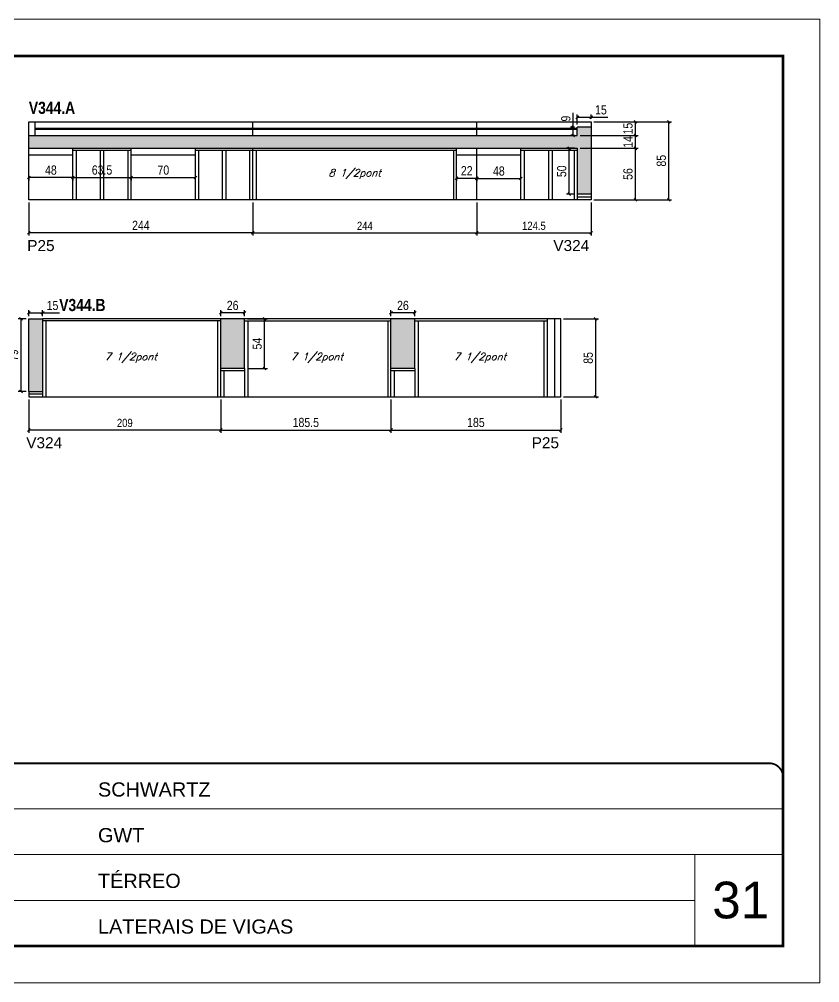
# Model space of a CAD drawing. Extents: x 2603 to 22413, y 1253 to 30260.
# Drawn here: x 16951 to 17823, y 20779 to 21829 of the extents above; entities that cross this region are included whole.
import ezdxf

# ---------------------------------------------------------------- set-up
doc = ezdxf.new("R2010")
doc.units = 0
doc.linetypes.add('CONTINUO', pattern=[0])
doc.linetypes.add('DASHED', pattern=[0.75, 0.5, -0.25])
for name, color, linetype in [('5', 5, 'Continuous'), ('COTA', 241, 'Continuous'), ('NOMENCLATURA', 7, 'Continuous'), ('Painéis', 200, 'Continuous'), ('SARR_2.2x7', 40, 'Continuous'), ('SARR_3.5x7', 81, 'Continuous'), ('SARR_EDITAR', 141, 'Continuous'), ('texto', 7, 'Continuous')]:
    doc.layers.add(name, color=color, linetype=linetype)
for name, color, linetype, lineweight in [('CARIMBO', 255, 'Continuous', 9), ('Folhas', 255, 'Continuous', 9), ('SARRAFO DE PRESSAO', 251, 'DASHED', 9)]:
    doc.layers.add(name, color=color, linetype=linetype, lineweight=lineweight)
doc.styles.add('ARIAL', font='arial.ttf')
doc.styles.add('COTA TECNICA', font='techl___.ttf', dxfattribs={"height": 10})
doc.styles.add('COTA TECNICA-50', font='techl___.ttf', dxfattribs={"height": 9})
doc.styles.add('Romans', font='romans.shx')
doc.styles.get("Standard").update_dxf_attribs({"font": 'arial.ttf'})
doc.styles.add('TECNICA', font='techb___.ttf', dxfattribs={"height": 10})
doc.dimstyles.new('COTA PAINEL-50', dxfattribs={"dimtxt": 9, "dimasz": 3, "dimexe": 3, "dimexo": 3, "dimgap": 3, "dimtad": 1, "dimdec": 1, "dimzin": 12, "dimdsep": 46, "dimtxsty": 'COTA TECNICA-50', "dimblk1": 'OBLIQUE', "dimblk2": 'OBLIQUE', "dimsah": 1, "dimcen": 0.9, "dimclrd": 4, "dimclre": 4, "dimclrt": 240, "dimadec": 1, "dimazin": 3, "dimtfac": 1, "dimtdec": 1, "dimtmove": 0, "dimatfit": 3, "dimfxl": 1, "dimtolj": 1, "dimtzin": 12, "dimarcsym": 0})
doc.dimstyles.new('PAINEL', dxfattribs={"dimtxt": 10, "dimasz": 3, "dimexe": 3, "dimexo": 3, "dimgap": 3, "dimtad": 1, "dimdec": 1, "dimzin": 12, "dimdsep": 46, "dimtxsty": 'COTA TECNICA', "dimblk1": 'OBLIQUE', "dimblk2": 'OBLIQUE', "dimsah": 1, "dimcen": 0.9, "dimclrd": 4, "dimclre": 4, "dimclrt": 240, "dimadec": 1, "dimazin": 3, "dimtfac": 1, "dimtdec": 1, "dimtmove": 0, "dimatfit": 3, "dimfxl": 1, "dimtolj": 1, "dimtzin": 12, "dimarcsym": 0})

# ---------------------------------------------------------------- blocks, each defined once
blk = doc.blocks.new('9999999999')
at = {"color": 30, "linetype": 'CONTINUO'}
for p, q in [((98564.6, 34379.6), (99584, 34379.6)), ((98564.6, 34329.8), (99488, 34329.8)), ((99584, 34329.8), (99488, 34329.8)), ((99488, 34329.8), (99488, 34230.2)), ((98564.6, 34280), (99488, 34280))]:
    blk.add_line(p, q, dxfattribs=at)
at = {"color": 30, "linetype": 'CONTINUO', "const_width": 2}
blk.add_lwpolyline([(99584, 34230.2), (99584, 34414.4, 0.414214), (99569, 34429.4), (98229, 34429.4, 0.414214), (98214, 34414.4), (98214, 34245.2, 0.414214), (98229, 34230.2), (99584, 34230.2)], format="xyb", dxfattribs=at)
at = {"layer": 'Folhas'}
blk.add_lwpolyline([(98139, 34190.2), (99624, 34190.2), (99624, 35240.2), (98139, 35240.2)], close=True, dxfattribs=at)
at = {"layer": 'Folhas', "color": 30, "const_width": 3}
blk.add_lwpolyline([(98214, 34230.2), (99584, 34230.2), (99584, 35200.2), (98214, 35200.2)], close=True, dxfattribs=at)
at = {"color": 7, "linetype": 'Continuous', "ltscale": 5, "style": 'ARIAL'}
for s, height, p in [('SCHWARTZ', 15.48, (98837.7, 34393.1)), ('GWT', 15.48, (98837.7, 34343.3)), ('TÉRREO', 15.48, (98837.7, 34293.5)), ('LATERAIS DE VIGAS', 15.483, (98837.7, 34243.7))]:
    blk.add_text(s, height=height, dxfattribs=at).set_placement(p)
blk = doc.blocks.new('_Oblique')
at = {"color": 0, "linetype": 'ByBlock', "lineweight": -2}
blk.add_line((-0.5, -0.5), (0.5, 0.5), dxfattribs=at)
blk = doc.blocks.new('*D34')
at = {"layer": 'COTA', "color": 4, "linetype": 'ByBlock', "lineweight": -2, "transparency": 16777216}
for p, q in [((17205.3, 21629.5), (17205.3, 21593.4)), ((17449.3, 21629.5), (17449.3, 21593.4)), ((17205.3, 21596.4), (17449.3, 21596.4))]:
    blk.add_line(p, q, dxfattribs=at)
at = {"layer": 'Defpoints', "color": 0, "linetype": 'ByBlock', "transparency": 16777216}
for p in [(17205.3, 21632.5), (17449.3, 21632.5), (17449.3, 21596.4)]:
    blk.add_point(p, dxfattribs=at)
at = {"layer": 'COTA', "color": 4, "linetype": 'ByBlock', "lineweight": -2, "transparency": 16777216, "xscale": 3, "yscale": 3, "zscale": 3, "rotation": 180}
blk.add_blockref('_Oblique', (17205.3, 21596.4), dxfattribs=at)
at = {"layer": 'COTA', "color": 4, "linetype": 'ByBlock', "lineweight": -2, "transparency": 16777216, "xscale": 3, "yscale": 3, "zscale": 3}
blk.add_blockref('_Oblique', (17449.3, 21596.4), dxfattribs=at)
at = {"layer": 'COTA', "color": 240, "linetype": 'ByBlock', "transparency": 16777216, "insert": (17327.3, 21604), "char_height": 9, "attachment_point": 5, "style": 'COTA TECNICA-50'}
blk.add_mtext('\\A1;244', dxfattribs=at)
blk = doc.blocks.new('*D736')
at = {"layer": 'COTA', "color": 4, "linetype": 'ByBlock', "lineweight": -2, "transparency": 16777216}
for p, q in [((17449.3, 21629.5), (17449.3, 21593.4)), ((17573.8, 21629.5), (17573.8, 21593.4)), ((17449.3, 21596.4), (17573.8, 21596.4))]:
    blk.add_line(p, q, dxfattribs=at)
at = {"layer": 'Defpoints', "color": 0, "linetype": 'ByBlock', "transparency": 16777216}
for p in [(17449.3, 21632.5), (17573.8, 21632.5), (17573.8, 21596.4)]:
    blk.add_point(p, dxfattribs=at)
at = {"layer": 'COTA', "color": 4, "linetype": 'ByBlock', "lineweight": -2, "transparency": 16777216, "xscale": 3, "yscale": 3, "zscale": 3, "rotation": 180}
blk.add_blockref('_Oblique', (17449.3, 21596.4), dxfattribs=at)
at = {"layer": 'COTA', "color": 4, "linetype": 'ByBlock', "lineweight": -2, "transparency": 16777216, "xscale": 3, "yscale": 3, "zscale": 3}
blk.add_blockref('_Oblique', (17573.8, 21596.4), dxfattribs=at)
at = {"layer": 'COTA', "color": 240, "linetype": 'ByBlock', "transparency": 16777216, "insert": (17511.5, 21604), "char_height": 9, "attachment_point": 5, "style": 'COTA TECNICA-50'}
blk.add_mtext('\\A1;124.5', dxfattribs=at)
blk = doc.blocks.new('*D791')
at = {"layer": 'COTA', "color": 4, "linetype": 'ByBlock', "lineweight": -2, "transparency": 16777216}
for p, q in [((16961.3, 21629.5), (16961.3, 21593.4)), ((17205.3, 21629.5), (17205.3, 21593.4)), ((17205.3, 21596.4), (16961.3, 21596.4))]:
    blk.add_line(p, q, dxfattribs=at)
at = {"layer": 'Defpoints', "color": 0, "linetype": 'ByBlock', "transparency": 16777216}
for p in [(16961.3, 21632.5), (17205.3, 21632.5), (16961.3, 21596.4)]:
    blk.add_point(p, dxfattribs=at)
at = {"layer": 'COTA', "color": 4, "linetype": 'ByBlock', "lineweight": -2, "transparency": 16777216, "xscale": 3, "yscale": 3, "zscale": 3, "rotation": 180}
blk.add_blockref('_Oblique', (16961.3, 21596.4), dxfattribs=at)
at = {"layer": 'COTA', "color": 4, "linetype": 'ByBlock', "lineweight": -2, "transparency": 16777216, "xscale": 3, "yscale": 3, "zscale": 3}
blk.add_blockref('_Oblique', (17205.3, 21596.4), dxfattribs=at)
at = {"layer": 'COTA', "color": 240, "linetype": 'ByBlock', "transparency": 16777216, "insert": (17083.3, 21604.5), "char_height": 10, "attachment_point": 5, "style": 'COTA TECNICA'}
blk.add_mtext('\\A1;244', dxfattribs=at)
blk = doc.blocks.new('*D792')
at = {"layer": 'COTA', "color": 4, "linetype": 'ByBlock', "lineweight": -2, "transparency": 16777216}
for p, q in [((16961.3, 21657.5), (16961.3, 21653.6)), ((17009.3, 21656.6), (16961.3, 21656.6)), ((17009.3, 21657.5), (17009.3, 21653.6))]:
    blk.add_line(p, q, dxfattribs=at)
at = {"layer": 'Defpoints', "color": 0, "linetype": 'ByBlock', "transparency": 16777216}
for p in [(16961.3, 21660.5), (16961.3, 21656.6), (17009.3, 21660.5)]:
    blk.add_point(p, dxfattribs=at)
at = {"layer": 'COTA', "color": 4, "linetype": 'ByBlock', "lineweight": -2, "transparency": 16777216, "xscale": 3, "yscale": 3, "zscale": 3, "rotation": 180}
blk.add_blockref('_Oblique', (16961.3, 21656.6), dxfattribs=at)
at = {"layer": 'COTA', "color": 4, "linetype": 'ByBlock', "lineweight": -2, "transparency": 16777216, "xscale": 3, "yscale": 3, "zscale": 3}
blk.add_blockref('_Oblique', (17009.3, 21656.6), dxfattribs=at)
at = {"layer": 'COTA', "color": 240, "linetype": 'ByBlock', "transparency": 16777216, "insert": (16985.3, 21664.7), "char_height": 10, "attachment_point": 5, "style": 'COTA TECNICA'}
blk.add_mtext('\\A1;48', dxfattribs=at)
blk = doc.blocks.new('*D793')
at = {"layer": 'COTA', "color": 4, "linetype": 'ByBlock', "lineweight": -2, "transparency": 16777216}
for p, q in [((17427.3, 21657.5), (17427.3, 21653.1)), ((17427.3, 21656.1), (17449.3, 21656.1)), ((17449.3, 21657.5), (17449.3, 21653.1))]:
    blk.add_line(p, q, dxfattribs=at)
at = {"layer": 'Defpoints', "color": 0, "linetype": 'ByBlock', "transparency": 16777216}
for p in [(17427.3, 21660.5), (17449.3, 21660.5), (17449.3, 21656.1)]:
    blk.add_point(p, dxfattribs=at)
at = {"layer": 'COTA', "color": 4, "linetype": 'ByBlock', "lineweight": -2, "transparency": 16777216, "xscale": 3, "yscale": 3, "zscale": 3, "rotation": 180}
blk.add_blockref('_Oblique', (17427.3, 21656.1), dxfattribs=at)
at = {"layer": 'COTA', "color": 4, "linetype": 'ByBlock', "lineweight": -2, "transparency": 16777216, "xscale": 3, "yscale": 3, "zscale": 3}
blk.add_blockref('_Oblique', (17449.3, 21656.1), dxfattribs=at)
at = {"layer": 'COTA', "color": 240, "linetype": 'ByBlock', "transparency": 16777216, "insert": (17438.3, 21664.1), "char_height": 10, "attachment_point": 5, "style": 'COTA TECNICA'}
blk.add_mtext('\\A1;22', dxfattribs=at)
blk = doc.blocks.new('*D794')
at = {"layer": 'COTA', "color": 4, "linetype": 'ByBlock', "lineweight": -2, "transparency": 16777216}
for p, q in [((17449.3, 21657.5), (17449.3, 21652.6)), ((17449.3, 21655.6), (17497.3, 21655.6))]:
    blk.add_line(p, q, dxfattribs=at)
at = {"layer": 'Defpoints', "color": 0, "linetype": 'ByBlock', "transparency": 16777216}
for p in [(17449.3, 21660.5), (17497.3, 21655.6), (17497.3, 21655.6)]:
    blk.add_point(p, dxfattribs=at)
at = {"layer": 'COTA', "color": 4, "linetype": 'ByBlock', "lineweight": -2, "transparency": 16777216, "xscale": 3, "yscale": 3, "zscale": 3, "rotation": 180}
blk.add_blockref('_Oblique', (17449.3, 21655.6), dxfattribs=at)
at = {"layer": 'COTA', "color": 4, "linetype": 'ByBlock', "lineweight": -2, "transparency": 16777216, "xscale": 3, "yscale": 3, "zscale": 3}
blk.add_blockref('_Oblique', (17497.3, 21655.6), dxfattribs=at)
at = {"layer": 'COTA', "color": 240, "linetype": 'ByBlock', "transparency": 16777216, "insert": (17473.3, 21663.7), "char_height": 10, "attachment_point": 5, "style": 'COTA TECNICA'}
blk.add_mtext('\\A1;48', dxfattribs=at)
blk = doc.blocks.new('*D795')
at = {"layer": 'COTA', "color": 4, "linetype": 'ByBlock', "lineweight": -2, "transparency": 16777216}
for p, q in [((17555.8, 21688.5), (17546.9, 21688.5)), ((17549.9, 21638.5), (17549.9, 21688.5)), ((17555.8, 21638.5), (17546.9, 21638.5))]:
    blk.add_line(p, q, dxfattribs=at)
at = {"layer": 'Defpoints', "color": 0, "linetype": 'ByBlock', "transparency": 16777216}
for p in [(17549.9, 21688.5), (17558.8, 21688.5), (17558.8, 21638.5)]:
    blk.add_point(p, dxfattribs=at)
at = {"layer": 'COTA', "color": 4, "linetype": 'ByBlock', "lineweight": -2, "transparency": 16777216, "xscale": 3, "yscale": 3, "zscale": 3}
for p, rotation in [((17549.9, 21688.5), 90), ((17549.9, 21638.5), 270)]:
    blk.add_blockref('_Oblique', p, dxfattribs=dict(at, rotation=rotation))
at = {"layer": 'COTA', "color": 240, "linetype": 'ByBlock', "transparency": 16777216, "insert": (17541.8, 21663.5), "char_height": 10, "attachment_point": 5, "rotation": 90, "style": 'COTA TECNICA'}
blk.add_mtext('\\A1;50', dxfattribs=at)
blk = doc.blocks.new('*D796')
at = {"layer": 'COTA', "color": 4, "linetype": 'ByBlock', "lineweight": -2, "transparency": 16777216}
for p, q in [((17558.8, 21714.5), (17558.8, 21725.3)), ((17573.8, 21720.5), (17573.8, 21725.3)), ((17558.8, 21722.3), (17573.8, 21722.3)), ((17573.8, 21722.3), (17592.1, 21722.3))]:
    blk.add_line(p, q, dxfattribs=at)
at = {"layer": 'Defpoints', "color": 0, "linetype": 'ByBlock', "transparency": 16777216}
for p in [(17573.8, 21722.3), (17573.8, 21717.5), (17558.8, 21711.5)]:
    blk.add_point(p, dxfattribs=at)
at = {"layer": 'COTA', "color": 4, "linetype": 'ByBlock', "lineweight": -2, "transparency": 16777216, "xscale": 3, "yscale": 3, "zscale": 3, "rotation": 180}
blk.add_blockref('_Oblique', (17558.8, 21722.3), dxfattribs=at)
at = {"layer": 'COTA', "color": 4, "linetype": 'ByBlock', "lineweight": -2, "transparency": 16777216, "xscale": 3, "yscale": 3, "zscale": 3}
blk.add_blockref('_Oblique', (17573.8, 21722.3), dxfattribs=at)
at = {"layer": 'COTA', "color": 240, "linetype": 'ByBlock', "transparency": 16777216, "insert": (17584.5, 21730.4), "char_height": 10, "attachment_point": 5, "style": 'COTA TECNICA'}
blk.add_mtext('\\A1;15', dxfattribs=at)
blk = doc.blocks.new('*D65')
at = {"layer": 'COTA', "color": 4, "linetype": 'ByBlock', "lineweight": -2, "transparency": 16777216}
for p, q in [((17561.8, 21688.5), (17625.1, 21688.5)), ((17622.1, 21632.5), (17622.1, 21688.5)), ((17576.8, 21632.5), (17625.1, 21632.5))]:
    blk.add_line(p, q, dxfattribs=at)
at = {"layer": 'Defpoints', "color": 0, "linetype": 'ByBlock', "transparency": 16777216}
for p in [(17558.8, 21688.5), (17622.1, 21688.5), (17573.8, 21632.5)]:
    blk.add_point(p, dxfattribs=at)
at = {"layer": 'COTA', "color": 4, "linetype": 'ByBlock', "lineweight": -2, "transparency": 16777216, "xscale": 3, "yscale": 3, "zscale": 3}
for p, rotation in [((17622.1, 21688.5), 90), ((17622.1, 21632.5), 270)]:
    blk.add_blockref('_Oblique', p, dxfattribs=dict(at, rotation=rotation))
at = {"layer": 'COTA', "color": 240, "linetype": 'ByBlock', "transparency": 16777216, "insert": (17614, 21660.5), "char_height": 10, "attachment_point": 5, "rotation": 90, "style": 'COTA TECNICA'}
blk.add_mtext('\\A1;56', dxfattribs=at)
blk = doc.blocks.new('*D797')
at = {"layer": 'COTA', "color": 4, "linetype": 'ByBlock', "lineweight": -2, "transparency": 16777216}
for p, q in [((17561.8, 21702.5), (17625.1, 21702.5)), ((17622.1, 21688.5), (17622.1, 21702.5)), ((17561.8, 21688.5), (17625.1, 21688.5))]:
    blk.add_line(p, q, dxfattribs=at)
at = {"layer": 'Defpoints', "color": 0, "linetype": 'ByBlock', "transparency": 16777216}
for p in [(17558.8, 21702.5), (17622.1, 21702.5), (17558.8, 21688.5)]:
    blk.add_point(p, dxfattribs=at)
at = {"layer": 'COTA', "color": 4, "linetype": 'ByBlock', "lineweight": -2, "transparency": 16777216, "xscale": 3, "yscale": 3, "zscale": 3}
for p, rotation in [((17622.1, 21702.5), 90), ((17622.1, 21688.5), 270)]:
    blk.add_blockref('_Oblique', p, dxfattribs=dict(at, rotation=rotation))
at = {"layer": 'COTA', "color": 240, "linetype": 'ByBlock', "transparency": 16777216, "insert": (17614, 21695.5), "char_height": 10, "attachment_point": 5, "rotation": 90, "style": 'COTA TECNICA'}
blk.add_mtext('\\A1;14', dxfattribs=at)
blk = doc.blocks.new('*D798')
at = {"layer": 'COTA', "color": 4, "linetype": 'ByBlock', "lineweight": -2, "transparency": 16777216}
for p, q in [((17576.8, 21717.5), (17625.1, 21717.5)), ((17622.1, 21702.5), (17622.1, 21717.5)), ((17561.8, 21702.5), (17625.1, 21702.5))]:
    blk.add_line(p, q, dxfattribs=at)
at = {"layer": 'Defpoints', "color": 0, "linetype": 'ByBlock', "transparency": 16777216}
for p in [(17573.8, 21717.5), (17622.1, 21717.5), (17558.8, 21702.5)]:
    blk.add_point(p, dxfattribs=at)
at = {"layer": 'COTA', "color": 4, "linetype": 'ByBlock', "lineweight": -2, "transparency": 16777216, "xscale": 3, "yscale": 3, "zscale": 3}
for p, rotation in [((17622.1, 21717.5), 90), ((17622.1, 21702.5), 270)]:
    blk.add_blockref('_Oblique', p, dxfattribs=dict(at, rotation=rotation))
at = {"layer": 'COTA', "color": 240, "linetype": 'ByBlock', "transparency": 16777216, "insert": (17614, 21710), "char_height": 10, "attachment_point": 5, "rotation": 90, "style": 'COTA TECNICA'}
blk.add_mtext('\\A1;15', dxfattribs=at)
blk = doc.blocks.new('*D799')
at = {"layer": 'COTA', "color": 4, "linetype": 'ByBlock', "lineweight": -2, "transparency": 16777216}
for p, q in [((17576.8, 21717.5), (17661.4, 21717.5)), ((17658.4, 21632.5), (17658.4, 21717.5)), ((17576.8, 21632.5), (17661.4, 21632.5))]:
    blk.add_line(p, q, dxfattribs=at)
at = {"layer": 'Defpoints', "color": 0, "linetype": 'ByBlock', "transparency": 16777216}
for p in [(17573.8, 21717.5), (17658.4, 21717.5), (17573.8, 21632.5)]:
    blk.add_point(p, dxfattribs=at)
at = {"layer": 'COTA', "color": 4, "linetype": 'ByBlock', "lineweight": -2, "transparency": 16777216, "xscale": 3, "yscale": 3, "zscale": 3}
for p, rotation in [((17658.4, 21717.5), 90), ((17658.4, 21632.5), 270)]:
    blk.add_blockref('_Oblique', p, dxfattribs=dict(at, rotation=rotation))
at = {"layer": 'COTA', "color": 240, "linetype": 'ByBlock', "transparency": 16777216, "insert": (17650.3, 21675), "char_height": 10, "attachment_point": 5, "rotation": 90, "style": 'COTA TECNICA'}
blk.add_mtext('\\A1;85', dxfattribs=at)
blk = doc.blocks.new('*D800')
at = {"layer": 'COTA', "color": 4, "linetype": 'ByBlock', "lineweight": -2, "transparency": 16777216}
for p, q in [((17554.4, 21711.5), (17554.4, 21727.2)), ((17555.8, 21711.5), (17551.4, 21711.5)), ((17554.4, 21702.5), (17554.4, 21711.5)), ((17555.8, 21702.5), (17551.4, 21702.5))]:
    blk.add_line(p, q, dxfattribs=at)
at = {"layer": 'Defpoints', "color": 0, "linetype": 'ByBlock', "transparency": 16777216}
for p in [(17554.4, 21711.5), (17558.8, 21711.5), (17558.8, 21702.5)]:
    blk.add_point(p, dxfattribs=at)
at = {"layer": 'COTA', "color": 4, "linetype": 'ByBlock', "lineweight": -2, "transparency": 16777216, "xscale": 3, "yscale": 3, "zscale": 3}
for p, rotation in [((17554.4, 21711.5), 90), ((17554.4, 21702.5), 270)]:
    blk.add_blockref('_Oblique', p, dxfattribs=dict(at, rotation=rotation))
at = {"layer": 'COTA', "color": 240, "linetype": 'ByBlock', "transparency": 16777216, "insert": (17546.3, 21720.9), "char_height": 10, "attachment_point": 5, "rotation": 90, "style": 'COTA TECNICA'}
blk.add_mtext('\\A1;9', dxfattribs=at)
blk = doc.blocks.new('*D801')
at = {"layer": 'COTA', "color": 4, "linetype": 'ByBlock', "lineweight": -2, "transparency": 16777216}
for p, q in [((16961.3, 21414.6), (16961.3, 21378.5)), ((17170.3, 21414.6), (17170.3, 21378.5)), ((17170.3, 21381.5), (16961.3, 21381.5))]:
    blk.add_line(p, q, dxfattribs=at)
at = {"layer": 'Defpoints', "color": 0, "linetype": 'ByBlock', "transparency": 16777216}
for p in [(16961.3, 21417.6), (17170.3, 21417.6), (16961.3, 21381.5)]:
    blk.add_point(p, dxfattribs=at)
at = {"layer": 'COTA', "color": 4, "linetype": 'ByBlock', "lineweight": -2, "transparency": 16777216, "xscale": 3, "yscale": 3, "zscale": 3, "rotation": 180}
blk.add_blockref('_Oblique', (16961.3, 21381.5), dxfattribs=at)
at = {"layer": 'COTA', "color": 4, "linetype": 'ByBlock', "lineweight": -2, "transparency": 16777216, "xscale": 3, "yscale": 3, "zscale": 3}
blk.add_blockref('_Oblique', (17170.3, 21381.5), dxfattribs=at)
at = {"layer": 'COTA', "color": 240, "linetype": 'ByBlock', "transparency": 16777216, "insert": (17065.8, 21389.2), "char_height": 9, "attachment_point": 5, "style": 'COTA TECNICA-50'}
blk.add_mtext('\\A1;209', dxfattribs=at)
blk = doc.blocks.new('*D802')
at = {"layer": 'COTA', "color": 4, "linetype": 'ByBlock', "lineweight": -2, "transparency": 16777216}
for p, q in [((17170.3, 21414.6), (17170.3, 21378.5)), ((17355.8, 21414.6), (17355.8, 21378.5)), ((17170.3, 21381.5), (17355.8, 21381.5))]:
    blk.add_line(p, q, dxfattribs=at)
at = {"layer": 'Defpoints', "color": 0, "linetype": 'ByBlock', "transparency": 16777216}
for p in [(17170.3, 21417.6), (17355.8, 21417.6), (17355.8, 21381.5)]:
    blk.add_point(p, dxfattribs=at)
at = {"layer": 'COTA', "color": 4, "linetype": 'ByBlock', "lineweight": -2, "transparency": 16777216, "xscale": 3, "yscale": 3, "zscale": 3, "rotation": 180}
blk.add_blockref('_Oblique', (17170.3, 21381.5), dxfattribs=at)
at = {"layer": 'COTA', "color": 4, "linetype": 'ByBlock', "lineweight": -2, "transparency": 16777216, "xscale": 3, "yscale": 3, "zscale": 3}
blk.add_blockref('_Oblique', (17355.8, 21381.5), dxfattribs=at)
at = {"layer": 'COTA', "color": 240, "linetype": 'ByBlock', "transparency": 16777216, "insert": (17263, 21389.7), "char_height": 10, "attachment_point": 5, "style": 'COTA TECNICA'}
blk.add_mtext('\\A1;185.5', dxfattribs=at)
blk = doc.blocks.new('*D803')
at = {"layer": 'COTA', "color": 4, "linetype": 'ByBlock', "lineweight": -2, "transparency": 16777216}
for p, q in [((17355.8, 21414.6), (17355.8, 21378.5)), ((17540.8, 21414.6), (17540.8, 21378.5)), ((17355.8, 21381.5), (17540.8, 21381.5))]:
    blk.add_line(p, q, dxfattribs=at)
at = {"layer": 'Defpoints', "color": 0, "linetype": 'ByBlock', "transparency": 16777216}
for p in [(17355.8, 21417.6), (17540.8, 21417.6), (17540.8, 21381.5)]:
    blk.add_point(p, dxfattribs=at)
at = {"layer": 'COTA', "color": 4, "linetype": 'ByBlock', "lineweight": -2, "transparency": 16777216, "xscale": 3, "yscale": 3, "zscale": 3, "rotation": 180}
blk.add_blockref('_Oblique', (17355.8, 21381.5), dxfattribs=at)
at = {"layer": 'COTA', "color": 4, "linetype": 'ByBlock', "lineweight": -2, "transparency": 16777216, "xscale": 3, "yscale": 3, "zscale": 3}
blk.add_blockref('_Oblique', (17540.8, 21381.5), dxfattribs=at)
at = {"layer": 'COTA', "color": 240, "linetype": 'ByBlock', "transparency": 16777216, "insert": (17448.3, 21389.7), "char_height": 10, "attachment_point": 5, "style": 'COTA TECNICA'}
blk.add_mtext('\\A1;185', dxfattribs=at)
blk = doc.blocks.new('*D804')
at = {"layer": 'COTA', "color": 4, "linetype": 'ByBlock', "lineweight": -2, "transparency": 16777216}
for p, q in [((17543.8, 21502.6), (17581.8, 21502.6)), ((17578.8, 21417.6), (17578.8, 21502.6)), ((17543.8, 21417.6), (17581.8, 21417.6))]:
    blk.add_line(p, q, dxfattribs=at)
at = {"layer": 'Defpoints', "color": 0, "linetype": 'ByBlock', "transparency": 16777216}
for p in [(17540.8, 21502.6), (17578.8, 21502.6), (17540.8, 21417.6)]:
    blk.add_point(p, dxfattribs=at)
at = {"layer": 'COTA', "color": 4, "linetype": 'ByBlock', "lineweight": -2, "transparency": 16777216, "xscale": 3, "yscale": 3, "zscale": 3}
for p, rotation in [((17578.8, 21502.6), 90), ((17578.8, 21417.6), 270)]:
    blk.add_blockref('_Oblique', p, dxfattribs=dict(at, rotation=rotation))
at = {"layer": 'COTA', "color": 240, "linetype": 'ByBlock', "transparency": 16777216, "insert": (17570.7, 21460.1), "char_height": 10, "attachment_point": 5, "rotation": 90, "style": 'COTA TECNICA'}
blk.add_mtext('\\A1;85', dxfattribs=at)
blk = doc.blocks.new('*D672')
at = {"layer": 'COTA', "color": 4, "linetype": 'ByBlock', "lineweight": -2, "transparency": 16777216}
for p, q in [((17170.3, 21505.6), (17170.3, 21512.1)), ((17196.3, 21509.1), (17170.3, 21509.1)), ((17196.3, 21505.6), (17196.3, 21512.1))]:
    blk.add_line(p, q, dxfattribs=at)
at = {"layer": 'Defpoints', "color": 0, "linetype": 'ByBlock', "transparency": 16777216}
for p in [(17170.3, 21509.1), (17170.3, 21502.6), (17196.3, 21502.6)]:
    blk.add_point(p, dxfattribs=at)
at = {"layer": 'COTA', "color": 4, "linetype": 'ByBlock', "lineweight": -2, "transparency": 16777216, "xscale": 3, "yscale": 3, "zscale": 3, "rotation": 180}
blk.add_blockref('_Oblique', (17170.3, 21509.1), dxfattribs=at)
at = {"layer": 'COTA', "color": 4, "linetype": 'ByBlock', "lineweight": -2, "transparency": 16777216, "xscale": 3, "yscale": 3, "zscale": 3}
blk.add_blockref('_Oblique', (17196.3, 21509.1), dxfattribs=at)
at = {"layer": 'COTA', "color": 240, "linetype": 'ByBlock', "transparency": 16777216, "insert": (17183.3, 21517.2), "char_height": 10, "attachment_point": 5, "style": 'COTA TECNICA'}
blk.add_mtext('\\A1;26', dxfattribs=at)
blk = doc.blocks.new('*D673')
at = {"layer": 'COTA', "color": 4, "linetype": 'ByBlock', "lineweight": -2, "transparency": 16777216}
for p, q in [((17355.8, 21505.6), (17355.8, 21512.1)), ((17381.8, 21509.1), (17355.8, 21509.1)), ((17381.8, 21505.6), (17381.8, 21512.1))]:
    blk.add_line(p, q, dxfattribs=at)
at = {"layer": 'Defpoints', "color": 0, "linetype": 'ByBlock', "transparency": 16777216}
for p in [(17355.8, 21509.1), (17355.8, 21502.6), (17381.8, 21502.6)]:
    blk.add_point(p, dxfattribs=at)
at = {"layer": 'COTA', "color": 4, "linetype": 'ByBlock', "lineweight": -2, "transparency": 16777216, "xscale": 3, "yscale": 3, "zscale": 3, "rotation": 180}
blk.add_blockref('_Oblique', (17355.8, 21509.1), dxfattribs=at)
at = {"layer": 'COTA', "color": 4, "linetype": 'ByBlock', "lineweight": -2, "transparency": 16777216, "xscale": 3, "yscale": 3, "zscale": 3}
blk.add_blockref('_Oblique', (17381.8, 21509.1), dxfattribs=at)
at = {"layer": 'COTA', "color": 240, "linetype": 'ByBlock', "transparency": 16777216, "insert": (17368.8, 21517.2), "char_height": 10, "attachment_point": 5, "style": 'COTA TECNICA'}
blk.add_mtext('\\A1;26', dxfattribs=at)
blk = doc.blocks.new('*D674')
at = {"layer": 'COTA', "color": 4, "linetype": 'ByBlock', "lineweight": -2, "transparency": 16777216}
for p, q in [((16961.3, 21505.6), (16961.3, 21512.1)), ((16961.3, 21509.1), (16976.3, 21509.1)), ((16976.3, 21505.6), (16976.3, 21512.1)), ((16976.3, 21509.1), (16994.6, 21509.1))]:
    blk.add_line(p, q, dxfattribs=at)
at = {"layer": 'Defpoints', "color": 0, "linetype": 'ByBlock', "transparency": 16777216}
for p in [(16976.3, 21509.1), (16961.3, 21502.6), (16976.3, 21502.6)]:
    blk.add_point(p, dxfattribs=at)
at = {"layer": 'COTA', "color": 4, "linetype": 'ByBlock', "lineweight": -2, "transparency": 16777216, "xscale": 3, "yscale": 3, "zscale": 3, "rotation": 180}
blk.add_blockref('_Oblique', (16961.3, 21509.1), dxfattribs=at)
at = {"layer": 'COTA', "color": 4, "linetype": 'ByBlock', "lineweight": -2, "transparency": 16777216, "xscale": 3, "yscale": 3, "zscale": 3}
blk.add_blockref('_Oblique', (16976.3, 21509.1), dxfattribs=at)
at = {"layer": 'COTA', "color": 240, "linetype": 'ByBlock', "transparency": 16777216, "insert": (16987, 21517.2), "char_height": 10, "attachment_point": 5, "style": 'COTA TECNICA'}
blk.add_mtext('\\A1;15', dxfattribs=at)
blk = doc.blocks.new('*D675')
at = {"layer": 'COTA', "color": 4, "linetype": 'ByBlock', "lineweight": -2, "transparency": 16777216}
for p, q in [((17009.3, 21657.5), (17009.3, 21653.6)), ((17009.3, 21656.6), (17072.8, 21656.6)), ((17072.8, 21657.5), (17072.8, 21653.6))]:
    blk.add_line(p, q, dxfattribs=at)
at = {"layer": 'Defpoints', "color": 0, "linetype": 'ByBlock', "transparency": 16777216}
for p in [(17009.3, 21660.5), (17072.8, 21660.5), (17072.8, 21656.6)]:
    blk.add_point(p, dxfattribs=at)
at = {"layer": 'COTA', "color": 4, "linetype": 'ByBlock', "lineweight": -2, "transparency": 16777216, "xscale": 3, "yscale": 3, "zscale": 3, "rotation": 180}
blk.add_blockref('_Oblique', (17009.3, 21656.6), dxfattribs=at)
at = {"layer": 'COTA', "color": 4, "linetype": 'ByBlock', "lineweight": -2, "transparency": 16777216, "xscale": 3, "yscale": 3, "zscale": 3}
blk.add_blockref('_Oblique', (17072.8, 21656.6), dxfattribs=at)
at = {"layer": 'COTA', "color": 240, "linetype": 'ByBlock', "transparency": 16777216, "insert": (17041, 21664.8), "char_height": 10, "attachment_point": 5, "style": 'COTA TECNICA'}
blk.add_mtext('\\A1;63.5', dxfattribs=at)
blk = doc.blocks.new('*D676')
at = {"layer": 'COTA', "color": 4, "linetype": 'ByBlock', "lineweight": -2, "transparency": 16777216}
for p, q in [((17072.8, 21657.5), (17072.8, 21653.6)), ((17072.8, 21656.6), (17142.8, 21656.6))]:
    blk.add_line(p, q, dxfattribs=at)
at = {"layer": 'Defpoints', "color": 0, "linetype": 'ByBlock', "transparency": 16777216}
for p in [(17072.8, 21660.5), (17142.8, 21656.6), (17142.8, 21656.6)]:
    blk.add_point(p, dxfattribs=at)
at = {"layer": 'COTA', "color": 4, "linetype": 'ByBlock', "lineweight": -2, "transparency": 16777216, "xscale": 3, "yscale": 3, "zscale": 3, "rotation": 180}
blk.add_blockref('_Oblique', (17072.8, 21656.6), dxfattribs=at)
at = {"layer": 'COTA', "color": 4, "linetype": 'ByBlock', "lineweight": -2, "transparency": 16777216, "xscale": 3, "yscale": 3, "zscale": 3}
blk.add_blockref('_Oblique', (17142.8, 21656.6), dxfattribs=at)
at = {"layer": 'COTA', "color": 240, "linetype": 'ByBlock', "transparency": 16777216, "insert": (17107.8, 21664.7), "char_height": 10, "attachment_point": 5, "style": 'COTA TECNICA'}
blk.add_mtext('\\A1;70', dxfattribs=at)
blk = doc.blocks.new('*D688')
at = {"layer": 'COTA', "color": 4, "linetype": 'ByBlock', "lineweight": -2, "transparency": 16777216}
for p, q in [((17199.3, 21502.6), (17221.1, 21502.6)), ((17218.1, 21448.6), (17218.1, 21502.6)), ((17199.3, 21448.6), (17221.1, 21448.6))]:
    blk.add_line(p, q, dxfattribs=at)
at = {"layer": 'Defpoints', "color": 0, "linetype": 'ByBlock', "transparency": 16777216}
for p in [(17196.3, 21502.6), (17218.1, 21502.6), (17196.3, 21448.6)]:
    blk.add_point(p, dxfattribs=at)
at = {"layer": 'COTA', "color": 4, "linetype": 'ByBlock', "lineweight": -2, "transparency": 16777216, "xscale": 3, "yscale": 3, "zscale": 3}
for p, rotation in [((17218.1, 21502.6), 90), ((17218.1, 21448.6), 270)]:
    blk.add_blockref('_Oblique', p, dxfattribs=dict(at, rotation=rotation))
at = {"layer": 'COTA', "color": 240, "linetype": 'ByBlock', "transparency": 16777216, "insert": (17210, 21475.6), "char_height": 10, "attachment_point": 5, "rotation": 90, "style": 'COTA TECNICA'}
blk.add_mtext('\\A1;54', dxfattribs=at)
blk = doc.blocks.new('*D689')
at = {"layer": 'COTA', "color": 4, "linetype": 'ByBlock', "lineweight": -2, "transparency": 16777216}
for p, q in [((17199.3, 21502.6), (17221.1, 21502.6)), ((17218.1, 21448.6), (17218.1, 21502.6)), ((17199.3, 21448.6), (17221.1, 21448.6))]:
    blk.add_line(p, q, dxfattribs=at)
at = {"layer": 'Defpoints', "color": 0, "linetype": 'ByBlock', "transparency": 16777216}
for p in [(17196.3, 21502.6), (17218.1, 21502.6), (17196.3, 21448.6)]:
    blk.add_point(p, dxfattribs=at)
at = {"layer": 'COTA', "color": 4, "linetype": 'ByBlock', "lineweight": -2, "transparency": 16777216, "xscale": 3, "yscale": 3, "zscale": 3}
for p, rotation in [((17218.1, 21502.6), 90), ((17218.1, 21448.6), 270)]:
    blk.add_blockref('_Oblique', p, dxfattribs=dict(at, rotation=rotation))
at = {"layer": 'COTA', "color": 240, "linetype": 'ByBlock', "transparency": 16777216, "insert": (17210, 21475.6), "char_height": 10, "attachment_point": 5, "rotation": 90, "style": 'COTA TECNICA'}
blk.add_mtext('\\A1;54', dxfattribs=at)
blk = doc.blocks.new('*D701')
at = {"layer": 'COTA', "color": 4, "linetype": 'ByBlock', "lineweight": -2, "transparency": 16777216}
for p, q in [((16958.3, 21502.6), (16949.7, 21502.6)), ((16952.7, 21502.6), (16952.7, 21423.6)), ((16958.3, 21423.6), (16949.7, 21423.6))]:
    blk.add_line(p, q, dxfattribs=at)
at = {"layer": 'Defpoints', "color": 0, "linetype": 'ByBlock', "transparency": 16777216}
for p in [(16961.3, 21502.6), (16952.7, 21423.6), (16961.3, 21423.6)]:
    blk.add_point(p, dxfattribs=at)
at = {"layer": 'COTA', "color": 4, "linetype": 'ByBlock', "lineweight": -2, "transparency": 16777216, "xscale": 3, "yscale": 3, "zscale": 3}
for p, rotation in [((16952.7, 21502.6), 90), ((16952.7, 21423.6), 270)]:
    blk.add_blockref('_Oblique', p, dxfattribs=dict(at, rotation=rotation))
at = {"layer": 'COTA', "color": 240, "linetype": 'ByBlock', "transparency": 16777216, "insert": (16944.6, 21463.1), "char_height": 10, "attachment_point": 5, "rotation": 90, "style": 'COTA TECNICA'}
blk.add_mtext('\\A1;79', dxfattribs=at)

msp = doc.modelspace()

# ---------------------------------------------------------------- hatches: boundary and pattern name
at = {"layer": 'COTA', "linetype": 'ByBlock'}
h = msp.add_hatch(dxfattribs=at)
h.set_pattern_fill('AR-CONC', color=256, scale=0.03)
h.set_pattern_definition([(50, (-115866.6203, -5371.0305), (5.46554007, -0.47817257), [0.5715, -6.2865]), (355, (-115866.62, -5371.0305), (-1.05730264, 5.73170536), [0.4572, -5.02921753]), (100.4514447, (-115866.165, -5371.0704), (4.40823741, 5.25353256), [0.48570026, -5.34270734]), (46.1842, (-115866.62, -5369.5065), (8.13237123, -1.26126984), [0.85725, -9.42975]), (96.6355576, (-115865.9426, -5369.612), (7.122124, 7.42278374), [0.7285507, -8.01406824]), (351.184151, (-115866.62, -5369.5065), (7.122124, 7.42278374), [0.685799, -7.54379196]), (21, (-115865.8583, -5369.8875), (4.54843174, -3.06795595), [0.5715, -6.2865]), (326, (-115865.858, -5369.8875), (1.85406085, 5.52563898), [0.4572, -5.0292]), (71.451445, (-115865.479, -5370.143), (6.40249258, 2.45768307), [0.48570026, -5.34269813]), (37.5, (-115866.6203, -5371.0305), (0.092658098, 2.536651166), [0, -4.96824, 0, -5.1054, 0, -5.04825]), (7.5, (-115866.6203, -5371.0305), (2.004589875, 3.005417245), [0, -2.91084, 0, -4.85394, 0, -1.92405]), (327.5, (-115868.3195, -5371.0305), (4.067717855, -0.17186232), [0, -1.905, 0, -5.9436, 0, -7.8867]), (317.5, (-115869.0815, -5371.0305), (4.44387544, 0.76279473), [0, -2.4765, 0, -3.94716, 0, -5.6007])])
h.paths.add_polyline_path([(17558.77, 21638.54), (17573.77, 21638.54), (17573.77, 21711.54), (17558.77, 21711.54), (17558.77, 21702.54), (16961.27, 21702.54), (16961.27, 21688.54), (17558.77, 21688.54)])
h = msp.add_hatch(dxfattribs=at)
h.set_pattern_fill('AR-CONC', color=256, scale=0.03)
h.set_pattern_definition([(50, (-115866.6203, -5389.0664), (5.46554007, -0.47817257), [0.5715, -6.2865]), (355, (-115866.62, -5389.0664), (-1.05730264, 5.73170536), [0.4572, -5.02921753]), (100.4514447, (-115866.165, -5389.106), (4.40823741, 5.25353256), [0.48570026, -5.34270734]), (46.1842, (-115866.62, -5387.5424), (8.13237123, -1.26126984), [0.85725, -9.42975]), (96.6355576, (-115865.9426, -5387.6475), (7.122124, 7.42278374), [0.7285507, -8.01406824]), (351.184151, (-115866.62, -5387.542), (7.122124, 7.42278374), [0.685799, -7.54379196]), (21, (-115865.8583, -5387.9234), (4.54843174, -3.06795595), [0.5715, -6.2865]), (326, (-115865.858, -5387.9234), (1.85406085, 5.52563898), [0.4572, -5.0292]), (71.451445, (-115865.479, -5388.179), (6.40249258, 2.45768307), [0.48570026, -5.34269813]), (37.5, (-115866.6203, -5389.0664), (0.092658098, 2.536651166), [0, -4.96824, 0, -5.1054, 0, -5.04825]), (7.5, (-115866.6203, -5389.0664), (2.004589875, 3.005417245), [0, -2.91084, 0, -4.85394, 0, -1.92405]), (327.5, (-115868.3195, -5389.0664), (4.067717855, -0.17186232), [0, -1.905, 0, -5.9436, 0, -7.8867]), (317.5, (-115869.0815, -5389.0664), (4.44387544, 0.76279473), [0, -2.4765, 0, -3.94716, 0, -5.6007])])
h.paths.add_polyline_path([(16976.27, 21502.64), (16961.27, 21502.64), (16961.27, 21423.64), (16976.27, 21423.64)])
h.paths.add_polyline_path([(17196.27, 21502.64), (17170.27, 21502.64), (17170.27, 21448.64), (17196.27, 21448.64)])
h.paths.add_polyline_path([(17355.77, 21448.64), (17381.77, 21448.64), (17381.77, 21502.64), (17355.77, 21502.64)])

# ---------------------------------------------------------------- linework, layer by layer
for p, q in [((17573.77, 21711.54), (17573.77, 21638.54)), ((16961.27, 21688.54), (16961.27, 21702.54)), ((17009.27, 21632.54), (17009.27, 21688.54)), ((17039.24, 21632.54), (17039.24, 21686.34)), ((17172.24, 21632.54), (17172.24, 21686.34)), ((17427.27, 21632.54), (17427.27, 21688.54)), ((17497.27, 21632.54), (17497.27, 21688.54)), ((17527.88, 21632.54), (17527.88, 21686.34)), ((17558.77, 21638.54), (17558.77, 21632.54)), ((16961.27, 21423.64), (16961.27, 21502.64)), ((16961.27, 21502.64), (16976.27, 21502.64)), ((17196.27, 21502.64), (17170.27, 21502.64)), ((17381.77, 21502.64), (17355.77, 21502.64)), ((17196.27, 21448.64), (17196.27, 21417.64)), ((17381.77, 21448.64), (17381.77, 21417.64)), ((16976.27, 21423.64), (16976.27, 21417.64))]:
    msp.add_line(p, q, dxfattribs=at)
at = {"layer": 'Painéis', "linetype": 'Continuous'}
for p, q in [((16961.27, 21717.54), (17573.77, 21717.54)), ((16961.27, 21702.54), (16961.27, 21717.54)), ((17205.27, 21702.54), (17205.27, 21717.54)), ((17449.27, 21702.54), (17449.27, 21717.54)), ((17573.77, 21717.54), (17573.77, 21711.54)), ((17573.77, 21711.54), (17558.77, 21711.54)), ((17558.77, 21702.54), (17558.77, 21711.54)), ((16961.27, 21702.54), (17558.77, 21702.54)), ((16961.27, 21632.54), (16961.27, 21688.54)), ((16961.27, 21688.54), (17558.77, 21688.54)), ((17205.27, 21632.54), (17205.27, 21688.54)), ((17449.27, 21632.54), (17449.27, 21688.54)), ((17558.77, 21688.54), (17558.77, 21638.54)), ((17573.77, 21632.54), (16961.27, 21632.54)), ((17573.77, 21638.54), (17558.77, 21638.54)), ((17573.77, 21638.54), (17573.77, 21632.54)), ((17170.27, 21502.64), (16976.27, 21502.64)), ((16976.27, 21502.64), (16976.27, 21423.64)), ((17170.27, 21417.64), (17170.27, 21502.64)), ((17355.77, 21502.64), (17196.27, 21502.64)), ((17196.27, 21448.64), (17196.27, 21502.64)), ((17355.77, 21417.64), (17355.77, 21502.64)), ((17540.77, 21502.64), (17381.77, 21502.64)), ((17381.77, 21448.64), (17381.77, 21502.64)), ((17540.77, 21417.64), (17540.77, 21502.64)), ((17196.27, 21448.64), (17170.27, 21448.64)), ((17381.77, 21448.64), (17355.77, 21448.64)), ((16961.27, 21423.64), (16961.27, 21417.64)), ((16961.27, 21423.64), (16976.27, 21423.64)), ((16961.27, 21417.64), (17540.77, 21417.64))]:
    msp.add_line(p, q, dxfattribs=at)
at = {"layer": 'SARR_2.2x7', "linetype": 'Continuous'}
for p, q in [((16968.27, 21702.54), (16968.27, 21717.54)), ((16968.27, 21710.54), (17205.27, 21710.54)), ((16968.27, 21709.54), (17205.27, 21709.54)), ((17205.27, 21710.54), (17449.27, 21710.54)), ((17205.27, 21709.54), (17449.27, 21709.54)), ((17449.27, 21710.54), (17558.77, 21710.54)), ((17449.27, 21709.54), (17558.77, 21709.54)), ((17009.27, 21686.34), (17072.77, 21686.34)), ((17142.77, 21686.34), (17205.27, 21686.34)), ((17205.27, 21686.34), (17427.27, 21686.34)), ((17497.27, 21686.34), (17558.77, 21686.34)), ((16961.27, 21681.54), (17009.27, 21681.54)), ((17072.77, 21681.54), (17142.77, 21681.54)), ((17427.27, 21681.54), (17449.27, 21681.54)), ((17449.27, 21681.54), (17497.27, 21681.54)), ((17170.27, 21500.44), (16976.27, 21500.44)), ((17196.27, 21500.44), (17355.77, 21500.44)), ((17381.77, 21500.44), (17525.77, 21500.44)), ((17533.77, 21502.64), (17533.77, 21417.64)), ((17170.27, 21446.44), (17196.27, 21446.44)), ((17355.77, 21446.44), (17381.77, 21446.44))]:
    msp.add_line(p, q, dxfattribs=at)
at = {"layer": 'SARR_3.5x7'}
for p, q in [((17012.77, 21686.34), (17012.77, 21632.54)), ((17042.74, 21686.34), (17042.74, 21632.54)), ((17069.27, 21686.34), (17069.27, 21632.54)), ((17072.77, 21632.54), (17072.77, 21688.54)), ((17142.77, 21632.54), (17142.77, 21688.54)), ((17146.27, 21686.34), (17146.27, 21632.54)), ((17175.74, 21686.34), (17175.74, 21632.54)), ((17201.77, 21686.34), (17201.77, 21632.54)), ((17208.77, 21686.34), (17208.77, 21632.54)), ((17423.77, 21686.34), (17423.77, 21632.54)), ((17500.77, 21686.34), (17500.77, 21632.54)), ((17531.38, 21686.34), (17531.38, 21632.54)), ((17555.27, 21686.34), (17555.27, 21632.54)), ((16979.77, 21500.44), (16979.77, 21417.64)), ((17166.77, 21500.44), (17166.77, 21417.64)), ((17199.77, 21500.44), (17199.77, 21417.64)), ((17352.27, 21500.44), (17352.27, 21417.64)), ((17385.27, 21500.44), (17385.27, 21417.64)), ((17522.27, 21500.44), (17522.27, 21417.64)), ((17525.77, 21502.64), (17525.77, 21417.64)), ((17173.77, 21446.44), (17173.77, 21417.64)), ((17359.27, 21446.44), (17359.27, 21417.64))]:
    msp.add_line(p, q, dxfattribs=at)
at = {"layer": 'SARR_EDITAR', "linetype": 'ByBlock'}
for p, q in [((17558.77, 21635.54), (17573.77, 21635.54)), ((16976.27, 21420.64), (16961.27, 21420.64))]:
    msp.add_line(p, q, dxfattribs=at)

# ---------------------------------------------------------------- block references
at = {"layer": 'SARRAFO DE PRESSAO', "color": 6, "linetype": 'ByBlock'}
msp.add_blockref('9999999999', (-81801.1, -13411.06), dxfattribs=at)

# ---------------------------------------------------------------- texts
at = {"layer": '5', "linetype": 'Continuous'}
for s, rotation, p in [('P25', 359.99996, (16959.5, 21576.55)), ('V324', 359.99996, (17532.62, 21576.55)), ('V324', 0.00004, (16958.41, 21361.65)), ('P25', 359.99996, (17509.04, 21361.65))]:
    msp.add_text(s, height=12, rotation=rotation, dxfattribs=at).set_placement(p)
at = {"layer": 'CARIMBO', "style": 'ARIAL'}
msp.add_text('31', height=40, dxfattribs=at).set_placement((17705.74, 20849.29))
at = {"layer": 'NOMENCLATURA', "style": 'TECNICA'}
for s, p in [('V344.A', (16961.27, 21726.05)), ('V344.B', (16994.35, 21511.16))]:
    msp.add_text(s, height=13.2, dxfattribs=at).set_placement(p)
at = {"layer": 'texto', "color": 2, "char_height": 8, "attachment_point": 5, "style": 'Romans'}
for s, insert in [('{\\Q19;\\C256;8 1/2pont}', (17316.27, 21660.54)), ('{\\Q19;\\C256;7 1/2pont}', (17072.27, 21460.14)), ('{\\Q19;\\C256;7 1/2pont}', (17275.02, 21460.14)), ('{\\Q19;\\C256;7 1/2pont}', (17452.77, 21460.14))]:
    msp.add_mtext(s, dxfattribs=dict(at, insert=insert))

# ---------------------------------------------------------------- dimensions: what is measured, and where the dimension line sits
at = {"layer": 'COTA', "linetype": 'ByBlock'}
for base, p1, p2, picture, middle in [((17573.77, 21722.25), (17558.77, 21711.54), (17573.77, 21717.54), '*D796', (17584.45, 21730.36)), ((16961.27, 21656.61), (17009.27, 21660.54), (16961.27, 21660.54), '*D792', (16985.27, 21664.71)), ((17072.77, 21656.61), (17009.27, 21660.54), (17072.77, 21660.54), '*D675', (17041.02, 21664.83)), ((17449.27, 21656.09), (17427.27, 21660.54), (17449.27, 21660.54), '*D793', (17438.27, 21664.09)), ((16976.27, 21509.14), (16961.27, 21502.64), (16976.27, 21502.64), '*D674', (16986.95, 21517.25)), ((17170.27, 21509.14), (17196.27, 21502.64), (17170.27, 21502.64), '*D672', (17183.27, 21517.24)), ((17355.77, 21509.14), (17381.77, 21502.64), (17355.77, 21502.64), '*D673', (17368.77, 21517.24)), ((17355.77, 21381.55), (17170.27, 21417.64), (17355.77, 21417.64), '*D802', (17263.02, 21389.68))]:
    dim = msp.add_linear_dim(base=base, p1=p1, p2=p2, dimstyle='PAINEL', dxfattribs=at)
    dim.commit()
    dim.dimension.update_dxf_attribs({"geometry": picture, "text_midpoint": middle})
for base, p1, p2, angle, picture, middle in [((17554.36, 21711.54), (17558.77, 21702.54), (17558.77, 21711.54), 90, '*D800', (17546.28, 21720.87)), ((17658.44, 21717.54), (17573.77, 21632.54), (17573.77, 21717.54), 90, '*D799', (17650.31, 21675.04)), ((17549.94, 21688.54), (17558.77, 21638.54), (17558.77, 21688.54), 90, '*D795', (17541.83, 21663.54)), ((17622.08, 21688.54), (17573.77, 21632.54), (17558.77, 21688.54), 90, '*D65', (17613.97, 21660.54)), ((16961.27, 21596.45), (17205.27, 21632.54), (16961.27, 21632.54), 180, '*D791', (17083.27, 21604.52)), ((16952.72, 21423.64), (16961.27, 21502.64), (16961.27, 21423.64), 90, '*D701', (16944.62, 21463.14)), ((17218.09, 21502.64), (17196.27, 21448.64), (17196.27, 21502.64), 90, '*D688', (17209.98, 21475.64)), ((17218.09, 21502.64), (17196.27, 21448.64), (17196.27, 21502.64), 90, '*D689', (17209.98, 21475.64)), ((17578.83, 21502.64), (17540.77, 21417.64), (17540.77, 21502.64), 90, '*D804', (17570.7, 21460.14))]:
    dim = msp.add_linear_dim(base=base, p1=p1, p2=p2, angle=angle, dimstyle='PAINEL', dxfattribs=at)
    dim.commit()
    dim.dimension.update_dxf_attribs({"geometry": picture, "text_midpoint": middle})
for base, p1, p2, picture, middle in [((17622.08, 21717.54), (17558.77, 21702.54), (17573.77, 21717.54), '*D798', (17622.08, 21710.04)), ((17622.08, 21702.54), (17558.77, 21688.54), (17558.77, 21702.54), '*D797', (17622.08, 21695.54))]:
    dim = msp.add_linear_dim(base=base, p1=p1, p2=p2, angle=90, dimstyle='PAINEL', dxfattribs=at)
    dim.commit()
    dim.dimension.update_dxf_attribs({"geometry": picture, "text_midpoint": middle, "dimtype": 160})
for base, p1, p2, dimstyle, override, picture, middle in [((17142.77, 21656.61), (17072.77, 21660.54), (17142.77, 21656.61), 'PAINEL', {"dimtmove": 1}, '*D676', (17107.77, 21664.72)), ((17497.27, 21655.56), (17449.27, 21660.54), (17497.27, 21655.56), 'PAINEL', {"dimtmove": 1}, '*D794', (17473.27, 21663.65)), ((17573.77, 21596.45), (17449.27, 21632.54), (17573.77, 21632.54), 'COTA PAINEL-50', {"dimarcsym": 1}, '*D736', (17511.52, 21604.05)), ((17540.77, 21381.55), (17355.77, 21417.64), (17540.77, 21417.64), 'PAINEL', {"dimtmove": 1}, '*D803', (17448.27, 21389.68))]:
    dim = msp.add_linear_dim(base=base, p1=p1, p2=p2, dimstyle=dimstyle, override=override, dxfattribs=at)
    dim.commit()
    dim.dimension.update_dxf_attribs({"geometry": picture, "text_midpoint": middle})
for base, p1, p2, picture, middle in [((17449.27, 21596.45), (17205.27, 21632.54), (17449.27, 21632.54), '*D34', (17327.27, 21604.01)), ((16961.27, 21381.55), (17170.27, 21417.64), (16961.27, 21417.64), '*D801', (17065.77, 21389.17))]:
    dim = msp.add_linear_dim(base=base, p1=p1, p2=p2, angle=180, dimstyle='COTA PAINEL-50', override={"dimarcsym": 1}, dxfattribs=at)
    dim.commit()
    dim.dimension.update_dxf_attribs({"geometry": picture, "text_midpoint": middle})

doc.saveas('drawing.dxf')
